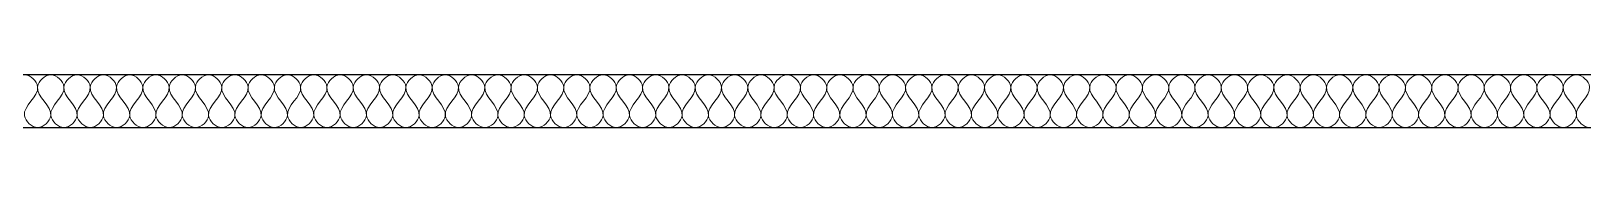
# Model space of a CAD drawing. Header units: metres. Extents: x 125 to 1179, y 511 to 749.
# Drawn here: x 191.77 to 224.6, y 604.8 to 605.92 of the extents above; entities that cross this region are included whole.
import ezdxf

# ---------------------------------------------------------------- set-up
doc = ezdxf.new("R2010")
doc.units = ezdxf.units.M
doc.layers.add('Text18', color=8, linetype='Continuous', lineweight=18)

msp = doc.modelspace()

# ---------------------------------------------------------------- linework, layer by layer
for p, q in [((140.186, 605.919), (339.062, 605.919)), ((140.186, 604.796), (339.062, 604.796))]:
    msp.add_line(p, q)
at = {"layer": 'Text18', "color": 0, "ltscale": 0.5}
for points, knots in [([(191.357, 605.658), (191.373, 605.778), (191.635, 606.039), (192.132, 605.543), (191.411, 605.16), (191.788, 604.796), (191.913, 604.796)], [2.217326, 2.217326, 2.217326, 2.217326, 2.553667, 2.890008, 3.49416, 3.830501, 3.830501, 3.830501, 3.830501]), ([(191.913, 604.796), (192.044, 604.797), (192.409, 605.159), (191.883, 605.442), (191.913, 605.658)], [1.2768335, 1.2768335, 1.2768335, 1.2768335, 1.6131741, 2.2173264, 2.2173264, 2.2173264, 2.2173264]), ([(191.913, 605.658), (191.93, 605.778), (192.191, 606.039), (192.688, 605.543), (191.968, 605.16), (192.345, 604.796), (192.469, 604.796)], [2.217326, 2.217326, 2.217326, 2.217326, 2.553667, 2.890008, 3.49416, 3.830501, 3.830501, 3.830501, 3.830501]), ([(192.469, 604.796), (192.6, 604.797), (192.966, 605.159), (192.44, 605.442), (192.469, 605.658)], [1.2768335, 1.2768335, 1.2768335, 1.2768335, 1.6131741, 2.2173264, 2.2173264, 2.2173264, 2.2173264]), ([(192.469, 605.658), (192.486, 605.778), (192.747, 606.039), (193.245, 605.543), (192.524, 605.16), (192.901, 604.796), (193.026, 604.796)], [2.217326, 2.217326, 2.217326, 2.217326, 2.553667, 2.890008, 3.49416, 3.830501, 3.830501, 3.830501, 3.830501]), ([(193.026, 604.796), (193.156, 604.797), (193.522, 605.159), (192.996, 605.442), (193.026, 605.658)], [1.2768335, 1.2768335, 1.2768335, 1.2768335, 1.6131741, 2.2173264, 2.2173264, 2.2173264, 2.2173264]), ([(193.026, 605.658), (193.042, 605.778), (193.304, 606.039), (193.801, 605.543), (193.08, 605.16), (193.457, 604.796), (193.582, 604.796)], [2.217326, 2.217326, 2.217326, 2.217326, 2.553667, 2.890008, 3.49416, 3.830501, 3.830501, 3.830501, 3.830501]), ([(193.582, 604.796), (193.713, 604.797), (194.078, 605.159), (193.552, 605.442), (193.582, 605.658)], [1.2768335, 1.2768335, 1.2768335, 1.2768335, 1.6131741, 2.2173264, 2.2173264, 2.2173264, 2.2173264]), ([(193.582, 605.658), (193.599, 605.778), (193.86, 606.039), (194.357, 605.543), (193.637, 605.16), (194.014, 604.796), (194.138, 604.796)], [2.217326, 2.217326, 2.217326, 2.217326, 2.553667, 2.890008, 3.49416, 3.830501, 3.830501, 3.830501, 3.830501]), ([(194.138, 604.796), (194.269, 604.797), (194.635, 605.159), (194.108, 605.442), (194.138, 605.658)], [1.2768335, 1.2768335, 1.2768335, 1.2768335, 1.6131741, 2.2173264, 2.2173264, 2.2173264, 2.2173264]), ([(194.138, 605.658), (194.155, 605.778), (194.416, 606.039), (194.914, 605.543), (194.193, 605.16), (194.57, 604.796), (194.695, 604.796)], [2.217326, 2.217326, 2.217326, 2.217326, 2.553667, 2.890008, 3.49416, 3.830501, 3.830501, 3.830501, 3.830501]), ([(194.695, 604.796), (194.825, 604.797), (195.191, 605.159), (194.665, 605.442), (194.695, 605.658)], [1.2768335, 1.2768335, 1.2768335, 1.2768335, 1.6131741, 2.2173264, 2.2173264, 2.2173264, 2.2173264]), ([(194.695, 605.658), (194.711, 605.778), (194.973, 606.039), (195.47, 605.543), (194.749, 605.16), (195.126, 604.796), (195.251, 604.796)], [2.217326, 2.217326, 2.217326, 2.217326, 2.553667, 2.890008, 3.49416, 3.830501, 3.830501, 3.830501, 3.830501]), ([(195.251, 604.796), (195.382, 604.797), (195.747, 605.159), (195.221, 605.442), (195.251, 605.658)], [1.2768335, 1.2768335, 1.2768335, 1.2768335, 1.6131741, 2.2173264, 2.2173264, 2.2173264, 2.2173264]), ([(195.251, 605.658), (195.268, 605.778), (195.529, 606.039), (196.026, 605.543), (195.306, 605.16), (195.683, 604.796), (195.807, 604.796)], [2.217326, 2.217326, 2.217326, 2.217326, 2.553667, 2.890008, 3.49416, 3.830501, 3.830501, 3.830501, 3.830501]), ([(195.807, 604.796), (195.938, 604.797), (196.304, 605.159), (195.777, 605.442), (195.807, 605.658)], [1.2768335, 1.2768335, 1.2768335, 1.2768335, 1.6131741, 2.2173264, 2.2173264, 2.2173264, 2.2173264]), ([(195.807, 605.658), (195.824, 605.778), (196.085, 606.039), (196.583, 605.543), (195.862, 605.16), (196.239, 604.796), (196.364, 604.796)], [2.217326, 2.217326, 2.217326, 2.217326, 2.553667, 2.890008, 3.49416, 3.830501, 3.830501, 3.830501, 3.830501]), ([(196.364, 604.796), (196.494, 604.797), (196.86, 605.159), (196.334, 605.442), (196.364, 605.658)], [1.2768335, 1.2768335, 1.2768335, 1.2768335, 1.6131741, 2.2173264, 2.2173264, 2.2173264, 2.2173264]), ([(196.364, 605.658), (196.38, 605.778), (196.642, 606.039), (197.139, 605.543), (196.418, 605.16), (196.795, 604.796), (196.92, 604.796)], [2.217326, 2.217326, 2.217326, 2.217326, 2.553667, 2.890008, 3.49416, 3.830501, 3.830501, 3.830501, 3.830501]), ([(196.92, 604.796), (197.051, 604.797), (197.416, 605.159), (196.89, 605.442), (196.92, 605.658)], [1.2768335, 1.2768335, 1.2768335, 1.2768335, 1.6131741, 2.2173264, 2.2173264, 2.2173264, 2.2173264]), ([(196.92, 605.658), (196.937, 605.778), (197.198, 606.039), (197.695, 605.543), (196.975, 605.16), (197.352, 604.796), (197.476, 604.796)], [2.217326, 2.217326, 2.217326, 2.217326, 2.553667, 2.890008, 3.49416, 3.830501, 3.830501, 3.830501, 3.830501]), ([(197.476, 604.796), (197.607, 604.797), (197.973, 605.159), (197.446, 605.442), (197.476, 605.658)], [1.2768335, 1.2768335, 1.2768335, 1.2768335, 1.6131741, 2.2173264, 2.2173264, 2.2173264, 2.2173264]), ([(197.476, 605.658), (197.493, 605.778), (197.754, 606.039), (198.252, 605.543), (197.531, 605.16), (197.908, 604.796), (198.033, 604.796)], [2.217326, 2.217326, 2.217326, 2.217326, 2.553667, 2.890008, 3.49416, 3.830501, 3.830501, 3.830501, 3.830501]), ([(198.033, 604.796), (198.163, 604.797), (198.529, 605.159), (198.003, 605.442), (198.033, 605.658)], [1.2768335, 1.2768335, 1.2768335, 1.2768335, 1.6131741, 2.2173264, 2.2173264, 2.2173264, 2.2173264]), ([(198.033, 605.658), (198.049, 605.778), (198.311, 606.039), (198.808, 605.543), (198.087, 605.16), (198.464, 604.796), (198.589, 604.796)], [2.217326, 2.217326, 2.217326, 2.217326, 2.553667, 2.890008, 3.49416, 3.830501, 3.830501, 3.830501, 3.830501]), ([(198.589, 604.796), (198.72, 604.797), (199.085, 605.159), (198.559, 605.442), (198.589, 605.658)], [1.2768335, 1.2768335, 1.2768335, 1.2768335, 1.6131741, 2.2173264, 2.2173264, 2.2173264, 2.2173264]), ([(198.589, 605.658), (198.606, 605.778), (198.867, 606.039), (199.364, 605.543), (198.644, 605.16), (199.021, 604.796), (199.145, 604.796)], [2.217326, 2.217326, 2.217326, 2.217326, 2.553667, 2.890008, 3.49416, 3.830501, 3.830501, 3.830501, 3.830501]), ([(199.145, 604.796), (199.276, 604.797), (199.642, 605.159), (199.115, 605.442), (199.145, 605.658)], [1.2768335, 1.2768335, 1.2768335, 1.2768335, 1.6131741, 2.2173264, 2.2173264, 2.2173264, 2.2173264]), ([(199.145, 605.658), (199.162, 605.778), (199.423, 606.039), (199.921, 605.543), (199.2, 605.16), (199.577, 604.796), (199.702, 604.796)], [2.217326, 2.217326, 2.217326, 2.217326, 2.553667, 2.890008, 3.49416, 3.830501, 3.830501, 3.830501, 3.830501]), ([(199.702, 604.796), (199.832, 604.797), (200.198, 605.159), (199.672, 605.442), (199.702, 605.658)], [1.2768335, 1.2768335, 1.2768335, 1.2768335, 1.6131741, 2.2173264, 2.2173264, 2.2173264, 2.2173264]), ([(199.702, 605.658), (199.718, 605.778), (199.98, 606.039), (200.477, 605.543), (199.756, 605.16), (200.133, 604.796), (200.258, 604.796)], [2.217326, 2.217326, 2.217326, 2.217326, 2.553667, 2.890008, 3.49416, 3.830501, 3.830501, 3.830501, 3.830501]), ([(200.258, 604.796), (200.389, 604.797), (200.754, 605.159), (200.228, 605.442), (200.258, 605.658)], [1.2768335, 1.2768335, 1.2768335, 1.2768335, 1.6131741, 2.2173264, 2.2173264, 2.2173264, 2.2173264]), ([(200.258, 605.658), (200.275, 605.778), (200.536, 606.039), (201.033, 605.543), (200.313, 605.16), (200.69, 604.796), (200.814, 604.796)], [2.217326, 2.217326, 2.217326, 2.217326, 2.553667, 2.890008, 3.49416, 3.830501, 3.830501, 3.830501, 3.830501]), ([(200.814, 604.796), (200.945, 604.797), (201.311, 605.159), (200.784, 605.442), (200.814, 605.658)], [1.2768335, 1.2768335, 1.2768335, 1.2768335, 1.6131741, 2.2173264, 2.2173264, 2.2173264, 2.2173264]), ([(200.814, 605.658), (200.831, 605.778), (201.092, 606.039), (201.59, 605.543), (200.869, 605.16), (201.246, 604.796), (201.371, 604.796)], [2.217326, 2.217326, 2.217326, 2.217326, 2.553667, 2.890008, 3.49416, 3.830501, 3.830501, 3.830501, 3.830501]), ([(201.371, 604.796), (201.501, 604.797), (201.867, 605.159), (201.341, 605.442), (201.371, 605.658)], [1.2768335, 1.2768335, 1.2768335, 1.2768335, 1.6131741, 2.2173264, 2.2173264, 2.2173264, 2.2173264]), ([(201.371, 605.658), (201.387, 605.778), (201.649, 606.039), (202.146, 605.543), (201.425, 605.16), (201.802, 604.796), (201.927, 604.796)], [2.217326, 2.217326, 2.217326, 2.217326, 2.553667, 2.890008, 3.49416, 3.830501, 3.830501, 3.830501, 3.830501]), ([(201.927, 604.796), (202.058, 604.797), (202.423, 605.159), (201.897, 605.442), (201.927, 605.658)], [1.2768335, 1.2768335, 1.2768335, 1.2768335, 1.6131741, 2.2173264, 2.2173264, 2.2173264, 2.2173264]), ([(201.927, 605.658), (201.944, 605.778), (202.205, 606.039), (202.702, 605.543), (201.982, 605.16), (202.359, 604.796), (202.483, 604.796)], [2.217326, 2.217326, 2.217326, 2.217326, 2.553667, 2.890008, 3.49416, 3.830501, 3.830501, 3.830501, 3.830501]), ([(202.483, 604.796), (202.614, 604.797), (202.98, 605.159), (202.453, 605.442), (202.483, 605.658)], [1.2768335, 1.2768335, 1.2768335, 1.2768335, 1.6131741, 2.2173264, 2.2173264, 2.2173264, 2.2173264]), ([(202.483, 605.658), (202.5, 605.778), (202.761, 606.039), (203.259, 605.543), (202.538, 605.16), (202.915, 604.796), (203.04, 604.796)], [2.217326, 2.217326, 2.217326, 2.217326, 2.553667, 2.890008, 3.49416, 3.830501, 3.830501, 3.830501, 3.830501]), ([(203.04, 604.796), (203.17, 604.797), (203.536, 605.159), (203.01, 605.442), (203.04, 605.658)], [1.2768335, 1.2768335, 1.2768335, 1.2768335, 1.6131741, 2.2173264, 2.2173264, 2.2173264, 2.2173264]), ([(203.04, 605.658), (203.056, 605.778), (203.318, 606.039), (203.815, 605.543), (203.094, 605.16), (203.471, 604.796), (203.596, 604.796)], [2.217326, 2.217326, 2.217326, 2.217326, 2.553667, 2.890008, 3.49416, 3.830501, 3.830501, 3.830501, 3.830501]), ([(203.596, 604.796), (203.727, 604.797), (204.092, 605.159), (203.566, 605.442), (203.596, 605.658)], [1.2768335, 1.2768335, 1.2768335, 1.2768335, 1.6131741, 2.2173264, 2.2173264, 2.2173264, 2.2173264]), ([(203.596, 605.658), (203.612, 605.778), (203.874, 606.039), (204.371, 605.543), (203.651, 605.16), (204.028, 604.796), (204.152, 604.796)], [2.217326, 2.217326, 2.217326, 2.217326, 2.553667, 2.890008, 3.49416, 3.830501, 3.830501, 3.830501, 3.830501]), ([(204.152, 604.796), (204.283, 604.797), (204.648, 605.159), (204.122, 605.442), (204.152, 605.658)], [1.2768335, 1.2768335, 1.2768335, 1.2768335, 1.6131741, 2.2173264, 2.2173264, 2.2173264, 2.2173264]), ([(204.152, 605.658), (204.169, 605.778), (204.43, 606.039), (204.928, 605.543), (204.207, 605.16), (204.584, 604.796), (204.708, 604.796)], [2.217326, 2.217326, 2.217326, 2.217326, 2.553667, 2.890008, 3.49416, 3.830501, 3.830501, 3.830501, 3.830501]), ([(204.708, 604.796), (204.839, 604.797), (205.205, 605.159), (204.679, 605.442), (204.708, 605.658)], [1.2768335, 1.2768335, 1.2768335, 1.2768335, 1.6131741, 2.2173264, 2.2173264, 2.2173264, 2.2173264]), ([(204.708, 605.658), (204.725, 605.778), (204.986, 606.039), (205.484, 605.543), (204.763, 605.16), (205.14, 604.796), (205.265, 604.796)], [2.217326, 2.217326, 2.217326, 2.217326, 2.553667, 2.890008, 3.49416, 3.830501, 3.830501, 3.830501, 3.830501]), ([(205.265, 604.796), (205.396, 604.797), (205.761, 605.159), (205.235, 605.442), (205.265, 605.658)], [1.2768335, 1.2768335, 1.2768335, 1.2768335, 1.6131741, 2.2173264, 2.2173264, 2.2173264, 2.2173264]), ([(205.265, 605.658), (205.281, 605.778), (205.543, 606.039), (206.04, 605.543), (205.32, 605.16), (205.696, 604.796), (205.821, 604.796)], [2.217326, 2.217326, 2.217326, 2.217326, 2.553667, 2.890008, 3.49416, 3.830501, 3.830501, 3.830501, 3.830501]), ([(205.821, 604.796), (205.952, 604.797), (206.317, 605.159), (205.791, 605.442), (205.821, 605.658)], [1.2768335, 1.2768335, 1.2768335, 1.2768335, 1.6131741, 2.2173264, 2.2173264, 2.2173264, 2.2173264]), ([(205.821, 605.658), (205.838, 605.778), (206.099, 606.039), (206.597, 605.543), (205.876, 605.16), (206.253, 604.796), (206.377, 604.796)], [2.217326, 2.217326, 2.217326, 2.217326, 2.553667, 2.890008, 3.49416, 3.830501, 3.830501, 3.830501, 3.830501]), ([(206.377, 604.796), (206.508, 604.797), (206.874, 605.159), (206.348, 605.442), (206.377, 605.658)], [1.2768335, 1.2768335, 1.2768335, 1.2768335, 1.6131741, 2.2173264, 2.2173264, 2.2173264, 2.2173264]), ([(206.377, 605.658), (206.394, 605.778), (206.655, 606.039), (207.153, 605.543), (206.432, 605.16), (206.809, 604.796), (206.934, 604.796)], [2.217326, 2.217326, 2.217326, 2.217326, 2.553667, 2.890008, 3.49416, 3.830501, 3.830501, 3.830501, 3.830501]), ([(206.934, 604.796), (207.065, 604.797), (207.43, 605.159), (206.904, 605.442), (206.934, 605.658)], [1.2768335, 1.2768335, 1.2768335, 1.2768335, 1.6131741, 2.2173264, 2.2173264, 2.2173264, 2.2173264]), ([(206.934, 605.658), (206.95, 605.778), (207.212, 606.039), (207.709, 605.543), (206.989, 605.16), (207.365, 604.796), (207.49, 604.796)], [2.217326, 2.217326, 2.217326, 2.217326, 2.553667, 2.890008, 3.49416, 3.830501, 3.830501, 3.830501, 3.830501]), ([(207.49, 604.796), (207.621, 604.797), (207.986, 605.159), (207.46, 605.442), (207.49, 605.658)], [1.2768335, 1.2768335, 1.2768335, 1.2768335, 1.6131741, 2.2173264, 2.2173264, 2.2173264, 2.2173264]), ([(207.49, 605.658), (207.507, 605.778), (207.768, 606.039), (208.266, 605.543), (207.545, 605.16), (207.922, 604.796), (208.046, 604.796)], [2.217326, 2.217326, 2.217326, 2.217326, 2.553667, 2.890008, 3.49416, 3.830501, 3.830501, 3.830501, 3.830501]), ([(208.046, 604.796), (208.177, 604.797), (208.543, 605.159), (208.017, 605.442), (208.046, 605.658)], [1.2768335, 1.2768335, 1.2768335, 1.2768335, 1.6131741, 2.2173264, 2.2173264, 2.2173264, 2.2173264]), ([(208.046, 605.658), (208.063, 605.778), (208.324, 606.039), (208.822, 605.543), (208.101, 605.16), (208.478, 604.796), (208.603, 604.796)], [2.217326, 2.217326, 2.217326, 2.217326, 2.553667, 2.890008, 3.49416, 3.830501, 3.830501, 3.830501, 3.830501]), ([(208.603, 604.796), (208.733, 604.797), (209.099, 605.159), (208.573, 605.442), (208.603, 605.658)], [1.2768335, 1.2768335, 1.2768335, 1.2768335, 1.6131741, 2.2173264, 2.2173264, 2.2173264, 2.2173264]), ([(208.603, 605.658), (208.619, 605.778), (208.881, 606.039), (209.378, 605.543), (208.657, 605.16), (209.034, 604.796), (209.159, 604.796)], [2.217326, 2.217326, 2.217326, 2.217326, 2.553667, 2.890008, 3.49416, 3.830501, 3.830501, 3.830501, 3.830501]), ([(209.159, 604.796), (209.29, 604.797), (209.655, 605.159), (209.129, 605.442), (209.159, 605.658)], [1.2768335, 1.2768335, 1.2768335, 1.2768335, 1.6131741, 2.2173264, 2.2173264, 2.2173264, 2.2173264]), ([(209.159, 605.658), (209.176, 605.778), (209.437, 606.039), (209.934, 605.543), (209.214, 605.16), (209.591, 604.796), (209.715, 604.796)], [2.217326, 2.217326, 2.217326, 2.217326, 2.553667, 2.890008, 3.49416, 3.830501, 3.830501, 3.830501, 3.830501]), ([(209.715, 604.796), (209.846, 604.797), (210.212, 605.159), (209.686, 605.442), (209.715, 605.658)], [1.2768335, 1.2768335, 1.2768335, 1.2768335, 1.6131741, 2.2173264, 2.2173264, 2.2173264, 2.2173264]), ([(209.715, 605.658), (209.732, 605.778), (209.993, 606.039), (210.491, 605.543), (209.77, 605.16), (210.147, 604.796), (210.272, 604.796)], [2.217326, 2.217326, 2.217326, 2.217326, 2.553667, 2.890008, 3.49416, 3.830501, 3.830501, 3.830501, 3.830501]), ([(210.272, 604.796), (210.402, 604.797), (210.768, 605.159), (210.242, 605.442), (210.272, 605.658)], [1.2768335, 1.2768335, 1.2768335, 1.2768335, 1.6131741, 2.2173264, 2.2173264, 2.2173264, 2.2173264]), ([(210.272, 605.658), (210.288, 605.778), (210.55, 606.039), (211.047, 605.543), (210.326, 605.16), (210.703, 604.796), (210.828, 604.796)], [2.217326, 2.217326, 2.217326, 2.217326, 2.553667, 2.890008, 3.49416, 3.830501, 3.830501, 3.830501, 3.830501]), ([(210.828, 604.796), (210.959, 604.797), (211.324, 605.159), (210.798, 605.442), (210.828, 605.658)], [1.2768335, 1.2768335, 1.2768335, 1.2768335, 1.6131741, 2.2173264, 2.2173264, 2.2173264, 2.2173264]), ([(210.828, 605.658), (210.845, 605.778), (211.106, 606.039), (211.603, 605.543), (210.883, 605.16), (211.26, 604.796), (211.384, 604.796)], [2.217326, 2.217326, 2.217326, 2.217326, 2.553667, 2.890008, 3.49416, 3.830501, 3.830501, 3.830501, 3.830501]), ([(211.384, 604.796), (211.515, 604.797), (211.881, 605.159), (211.354, 605.442), (211.384, 605.658)], [1.2768335, 1.2768335, 1.2768335, 1.2768335, 1.6131741, 2.2173264, 2.2173264, 2.2173264, 2.2173264]), ([(211.384, 605.658), (211.401, 605.778), (211.662, 606.039), (212.16, 605.543), (211.439, 605.16), (211.816, 604.796), (211.941, 604.796)], [2.217326, 2.217326, 2.217326, 2.217326, 2.553667, 2.890008, 3.49416, 3.830501, 3.830501, 3.830501, 3.830501]), ([(211.941, 604.796), (212.071, 604.797), (212.437, 605.159), (211.911, 605.442), (211.941, 605.658)], [1.2768335, 1.2768335, 1.2768335, 1.2768335, 1.6131741, 2.2173264, 2.2173264, 2.2173264, 2.2173264]), ([(211.941, 605.658), (211.957, 605.778), (212.219, 606.039), (212.716, 605.543), (211.995, 605.16), (212.372, 604.796), (212.497, 604.796)], [2.217326, 2.217326, 2.217326, 2.217326, 2.553667, 2.890008, 3.49416, 3.830501, 3.830501, 3.830501, 3.830501]), ([(212.497, 604.796), (212.628, 604.797), (212.993, 605.159), (212.467, 605.442), (212.497, 605.658)], [1.2768335, 1.2768335, 1.2768335, 1.2768335, 1.6131741, 2.2173264, 2.2173264, 2.2173264, 2.2173264]), ([(212.497, 605.658), (212.514, 605.778), (212.775, 606.039), (213.272, 605.543), (212.552, 605.16), (212.929, 604.796), (213.053, 604.796)], [2.217326, 2.217326, 2.217326, 2.217326, 2.553667, 2.890008, 3.49416, 3.830501, 3.830501, 3.830501, 3.830501]), ([(213.053, 604.796), (213.184, 604.797), (213.55, 605.159), (213.023, 605.442), (213.053, 605.658)], [1.2768335, 1.2768335, 1.2768335, 1.2768335, 1.6131741, 2.2173264, 2.2173264, 2.2173264, 2.2173264]), ([(213.053, 605.658), (213.07, 605.778), (213.331, 606.039), (213.829, 605.543), (213.108, 605.16), (213.485, 604.796), (213.61, 604.796)], [2.217326, 2.217326, 2.217326, 2.217326, 2.553667, 2.890008, 3.49416, 3.830501, 3.830501, 3.830501, 3.830501]), ([(213.61, 604.796), (213.74, 604.797), (214.106, 605.159), (213.58, 605.442), (213.61, 605.658)], [1.2768335, 1.2768335, 1.2768335, 1.2768335, 1.6131741, 2.2173264, 2.2173264, 2.2173264, 2.2173264]), ([(213.61, 605.658), (213.626, 605.778), (213.888, 606.039), (214.385, 605.543), (213.664, 605.16), (214.041, 604.796), (214.166, 604.796)], [2.217326, 2.217326, 2.217326, 2.217326, 2.553667, 2.890008, 3.49416, 3.830501, 3.830501, 3.830501, 3.830501]), ([(214.166, 604.796), (214.297, 604.797), (214.662, 605.159), (214.136, 605.442), (214.166, 605.658)], [1.2768335, 1.2768335, 1.2768335, 1.2768335, 1.6131741, 2.2173264, 2.2173264, 2.2173264, 2.2173264]), ([(214.166, 605.658), (214.183, 605.778), (214.444, 606.039), (214.941, 605.543), (214.221, 605.16), (214.598, 604.796), (214.722, 604.796)], [2.217326, 2.217326, 2.217326, 2.217326, 2.553667, 2.890008, 3.49416, 3.830501, 3.830501, 3.830501, 3.830501]), ([(214.722, 604.796), (214.853, 604.797), (215.219, 605.159), (214.692, 605.442), (214.722, 605.658)], [1.2768335, 1.2768335, 1.2768335, 1.2768335, 1.6131741, 2.2173264, 2.2173264, 2.2173264, 2.2173264]), ([(214.722, 605.658), (214.739, 605.778), (215, 606.039), (215.498, 605.543), (214.777, 605.16), (215.154, 604.796), (215.279, 604.796)], [2.217326, 2.217326, 2.217326, 2.217326, 2.553667, 2.890008, 3.49416, 3.830501, 3.830501, 3.830501, 3.830501]), ([(215.279, 604.796), (215.409, 604.797), (215.775, 605.159), (215.249, 605.442), (215.279, 605.658)], [1.2768335, 1.2768335, 1.2768335, 1.2768335, 1.6131741, 2.2173264, 2.2173264, 2.2173264, 2.2173264]), ([(215.279, 605.658), (215.295, 605.778), (215.557, 606.039), (216.054, 605.543), (215.333, 605.16), (215.71, 604.796), (215.835, 604.796)], [2.217326, 2.217326, 2.217326, 2.217326, 2.553667, 2.890008, 3.49416, 3.830501, 3.830501, 3.830501, 3.830501]), ([(215.835, 604.796), (215.966, 604.797), (216.331, 605.159), (215.805, 605.442), (215.835, 605.658)], [1.2768335, 1.2768335, 1.2768335, 1.2768335, 1.6131741, 2.2173264, 2.2173264, 2.2173264, 2.2173264]), ([(215.835, 605.658), (215.852, 605.778), (216.113, 606.039), (216.61, 605.543), (215.89, 605.16), (216.267, 604.796), (216.391, 604.796)], [2.217326, 2.217326, 2.217326, 2.217326, 2.553667, 2.890008, 3.49416, 3.830501, 3.830501, 3.830501, 3.830501]), ([(216.391, 604.796), (216.522, 604.797), (216.888, 605.159), (216.361, 605.442), (216.391, 605.658)], [1.2768335, 1.2768335, 1.2768335, 1.2768335, 1.6131741, 2.2173264, 2.2173264, 2.2173264, 2.2173264]), ([(216.391, 605.658), (216.408, 605.778), (216.669, 606.039), (217.167, 605.543), (216.446, 605.16), (216.823, 604.796), (216.948, 604.796)], [2.217326, 2.217326, 2.217326, 2.217326, 2.553667, 2.890008, 3.49416, 3.830501, 3.830501, 3.830501, 3.830501]), ([(216.948, 604.796), (217.078, 604.797), (217.444, 605.159), (216.918, 605.442), (216.948, 605.658)], [1.2768335, 1.2768335, 1.2768335, 1.2768335, 1.6131741, 2.2173264, 2.2173264, 2.2173264, 2.2173264]), ([(216.948, 605.658), (216.964, 605.778), (217.226, 606.039), (217.723, 605.543), (217.002, 605.16), (217.379, 604.796), (217.504, 604.796)], [2.217326, 2.217326, 2.217326, 2.217326, 2.553667, 2.890008, 3.49416, 3.830501, 3.830501, 3.830501, 3.830501]), ([(217.504, 604.796), (217.635, 604.797), (218, 605.159), (217.474, 605.442), (217.504, 605.658)], [1.2768335, 1.2768335, 1.2768335, 1.2768335, 1.6131741, 2.2173264, 2.2173264, 2.2173264, 2.2173264]), ([(217.504, 605.658), (217.521, 605.778), (217.782, 606.039), (218.279, 605.543), (217.559, 605.16), (217.936, 604.796), (218.06, 604.796)], [2.217326, 2.217326, 2.217326, 2.217326, 2.553667, 2.890008, 3.49416, 3.830501, 3.830501, 3.830501, 3.830501]), ([(218.06, 604.796), (218.191, 604.797), (218.557, 605.159), (218.03, 605.442), (218.06, 605.658)], [1.2768335, 1.2768335, 1.2768335, 1.2768335, 1.6131741, 2.2173264, 2.2173264, 2.2173264, 2.2173264]), ([(218.06, 605.658), (218.077, 605.778), (218.338, 606.039), (218.836, 605.543), (218.115, 605.16), (218.492, 604.796), (218.617, 604.796)], [2.217326, 2.217326, 2.217326, 2.217326, 2.553667, 2.890008, 3.49416, 3.830501, 3.830501, 3.830501, 3.830501]), ([(218.617, 604.796), (218.747, 604.797), (219.113, 605.159), (218.587, 605.442), (218.617, 605.658)], [1.2768335, 1.2768335, 1.2768335, 1.2768335, 1.6131741, 2.2173264, 2.2173264, 2.2173264, 2.2173264]), ([(218.617, 605.658), (218.633, 605.778), (218.895, 606.039), (219.392, 605.543), (218.671, 605.16), (219.048, 604.796), (219.173, 604.796)], [2.217326, 2.217326, 2.217326, 2.217326, 2.553667, 2.890008, 3.49416, 3.830501, 3.830501, 3.830501, 3.830501]), ([(219.173, 604.796), (219.304, 604.797), (219.669, 605.159), (219.143, 605.442), (219.173, 605.658)], [1.2768335, 1.2768335, 1.2768335, 1.2768335, 1.6131741, 2.2173264, 2.2173264, 2.2173264, 2.2173264]), ([(219.173, 605.658), (219.19, 605.778), (219.451, 606.039), (219.948, 605.543), (219.228, 605.16), (219.605, 604.796), (219.729, 604.796)], [2.217326, 2.217326, 2.217326, 2.217326, 2.553667, 2.890008, 3.49416, 3.830501, 3.830501, 3.830501, 3.830501]), ([(219.729, 604.796), (219.86, 604.797), (220.226, 605.159), (219.699, 605.442), (219.729, 605.658)], [1.2768335, 1.2768335, 1.2768335, 1.2768335, 1.6131741, 2.2173264, 2.2173264, 2.2173264, 2.2173264]), ([(219.729, 605.658), (219.746, 605.778), (220.007, 606.039), (220.505, 605.543), (219.784, 605.16), (220.161, 604.796), (220.286, 604.796)], [2.217326, 2.217326, 2.217326, 2.217326, 2.553667, 2.890008, 3.49416, 3.830501, 3.830501, 3.830501, 3.830501]), ([(220.286, 604.796), (220.416, 604.797), (220.782, 605.159), (220.256, 605.442), (220.286, 605.658)], [1.2768335, 1.2768335, 1.2768335, 1.2768335, 1.6131741, 2.2173264, 2.2173264, 2.2173264, 2.2173264]), ([(220.286, 605.658), (220.302, 605.778), (220.564, 606.039), (221.061, 605.543), (220.34, 605.16), (220.717, 604.796), (220.842, 604.796)], [2.217326, 2.217326, 2.217326, 2.217326, 2.553667, 2.890008, 3.49416, 3.830501, 3.830501, 3.830501, 3.830501]), ([(220.842, 604.796), (220.973, 604.797), (221.338, 605.159), (220.812, 605.442), (220.842, 605.658)], [1.2768335, 1.2768335, 1.2768335, 1.2768335, 1.6131741, 2.2173264, 2.2173264, 2.2173264, 2.2173264]), ([(220.842, 605.658), (220.858, 605.778), (221.12, 606.039), (221.617, 605.543), (220.897, 605.16), (221.274, 604.796), (221.398, 604.796)], [2.217326, 2.217326, 2.217326, 2.217326, 2.553667, 2.890008, 3.49416, 3.830501, 3.830501, 3.830501, 3.830501]), ([(221.398, 604.796), (221.529, 604.797), (221.894, 605.159), (221.368, 605.442), (221.398, 605.658)], [1.2768335, 1.2768335, 1.2768335, 1.2768335, 1.6131741, 2.2173264, 2.2173264, 2.2173264, 2.2173264]), ([(221.398, 605.658), (221.415, 605.778), (221.676, 606.039), (222.174, 605.543), (221.453, 605.16), (221.83, 604.796), (221.955, 604.796)], [2.217326, 2.217326, 2.217326, 2.217326, 2.553667, 2.890008, 3.49416, 3.830501, 3.830501, 3.830501, 3.830501]), ([(221.955, 604.796), (222.085, 604.797), (222.451, 605.159), (221.925, 605.442), (221.955, 605.658)], [1.2768335, 1.2768335, 1.2768335, 1.2768335, 1.6131741, 2.2173264, 2.2173264, 2.2173264, 2.2173264]), ([(221.955, 605.658), (221.971, 605.778), (222.232, 606.039), (222.73, 605.543), (222.009, 605.16), (222.386, 604.796), (222.511, 604.796)], [2.217326, 2.217326, 2.217326, 2.217326, 2.553667, 2.890008, 3.49416, 3.830501, 3.830501, 3.830501, 3.830501]), ([(222.511, 604.796), (222.642, 604.797), (223.007, 605.159), (222.481, 605.442), (222.511, 605.658)], [1.2768335, 1.2768335, 1.2768335, 1.2768335, 1.6131741, 2.2173264, 2.2173264, 2.2173264, 2.2173264]), ([(222.511, 605.658), (222.527, 605.778), (222.789, 606.039), (223.286, 605.543), (222.566, 605.16), (222.942, 604.796), (223.067, 604.796)], [2.217326, 2.217326, 2.217326, 2.217326, 2.553667, 2.890008, 3.49416, 3.830501, 3.830501, 3.830501, 3.830501]), ([(223.067, 604.796), (223.198, 604.797), (223.563, 605.159), (223.037, 605.442), (223.067, 605.658)], [1.2768335, 1.2768335, 1.2768335, 1.2768335, 1.6131741, 2.2173264, 2.2173264, 2.2173264, 2.2173264]), ([(223.067, 605.658), (223.084, 605.778), (223.345, 606.039), (223.843, 605.543), (223.122, 605.16), (223.499, 604.796), (223.623, 604.796)], [2.217326, 2.217326, 2.217326, 2.217326, 2.553667, 2.890008, 3.49416, 3.830501, 3.830501, 3.830501, 3.830501]), ([(223.623, 604.796), (223.754, 604.797), (224.12, 605.159), (223.594, 605.442), (223.623, 605.658)], [1.2768335, 1.2768335, 1.2768335, 1.2768335, 1.6131741, 2.2173264, 2.2173264, 2.2173264, 2.2173264]), ([(223.623, 605.658), (223.64, 605.778), (223.901, 606.039), (224.399, 605.543), (223.678, 605.16), (224.055, 604.796), (224.18, 604.796)], [2.217326, 2.217326, 2.217326, 2.217326, 2.553667, 2.890008, 3.49416, 3.830501, 3.830501, 3.830501, 3.830501]), ([(224.18, 604.796), (224.311, 604.797), (224.676, 605.159), (224.15, 605.442), (224.18, 605.658)], [1.2768335, 1.2768335, 1.2768335, 1.2768335, 1.6131741, 2.2173264, 2.2173264, 2.2173264, 2.2173264]), ([(224.18, 605.658), (224.196, 605.778), (224.458, 606.039), (224.955, 605.543), (224.235, 605.16), (224.611, 604.796), (224.736, 604.796)], [2.217326, 2.217326, 2.217326, 2.217326, 2.553667, 2.890008, 3.49416, 3.830501, 3.830501, 3.830501, 3.830501])]:
    msp.add_open_spline(points, degree=3, knots=knots, dxfattribs=at)

doc.saveas('drawing.dxf')
